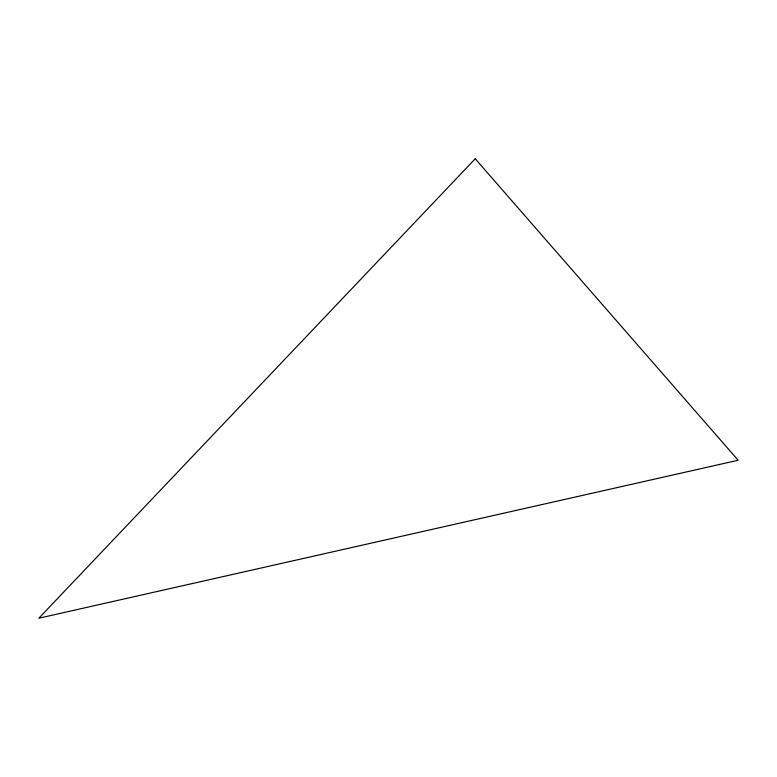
<?xml version="1.0" encoding="UTF-8"?>
<svg xmlns="http://www.w3.org/2000/svg" width="777" height="777" viewBox="0 0 777 777"><rect width="100%" height="100%" fill="white"/><g stroke="black" fill="none" stroke-linecap="round" stroke-linejoin="round"><path stroke-width="1.17" d="M475.223 158.78L38.85 618.22L738.15 460.246L475.223 158.78"/></g></svg>
